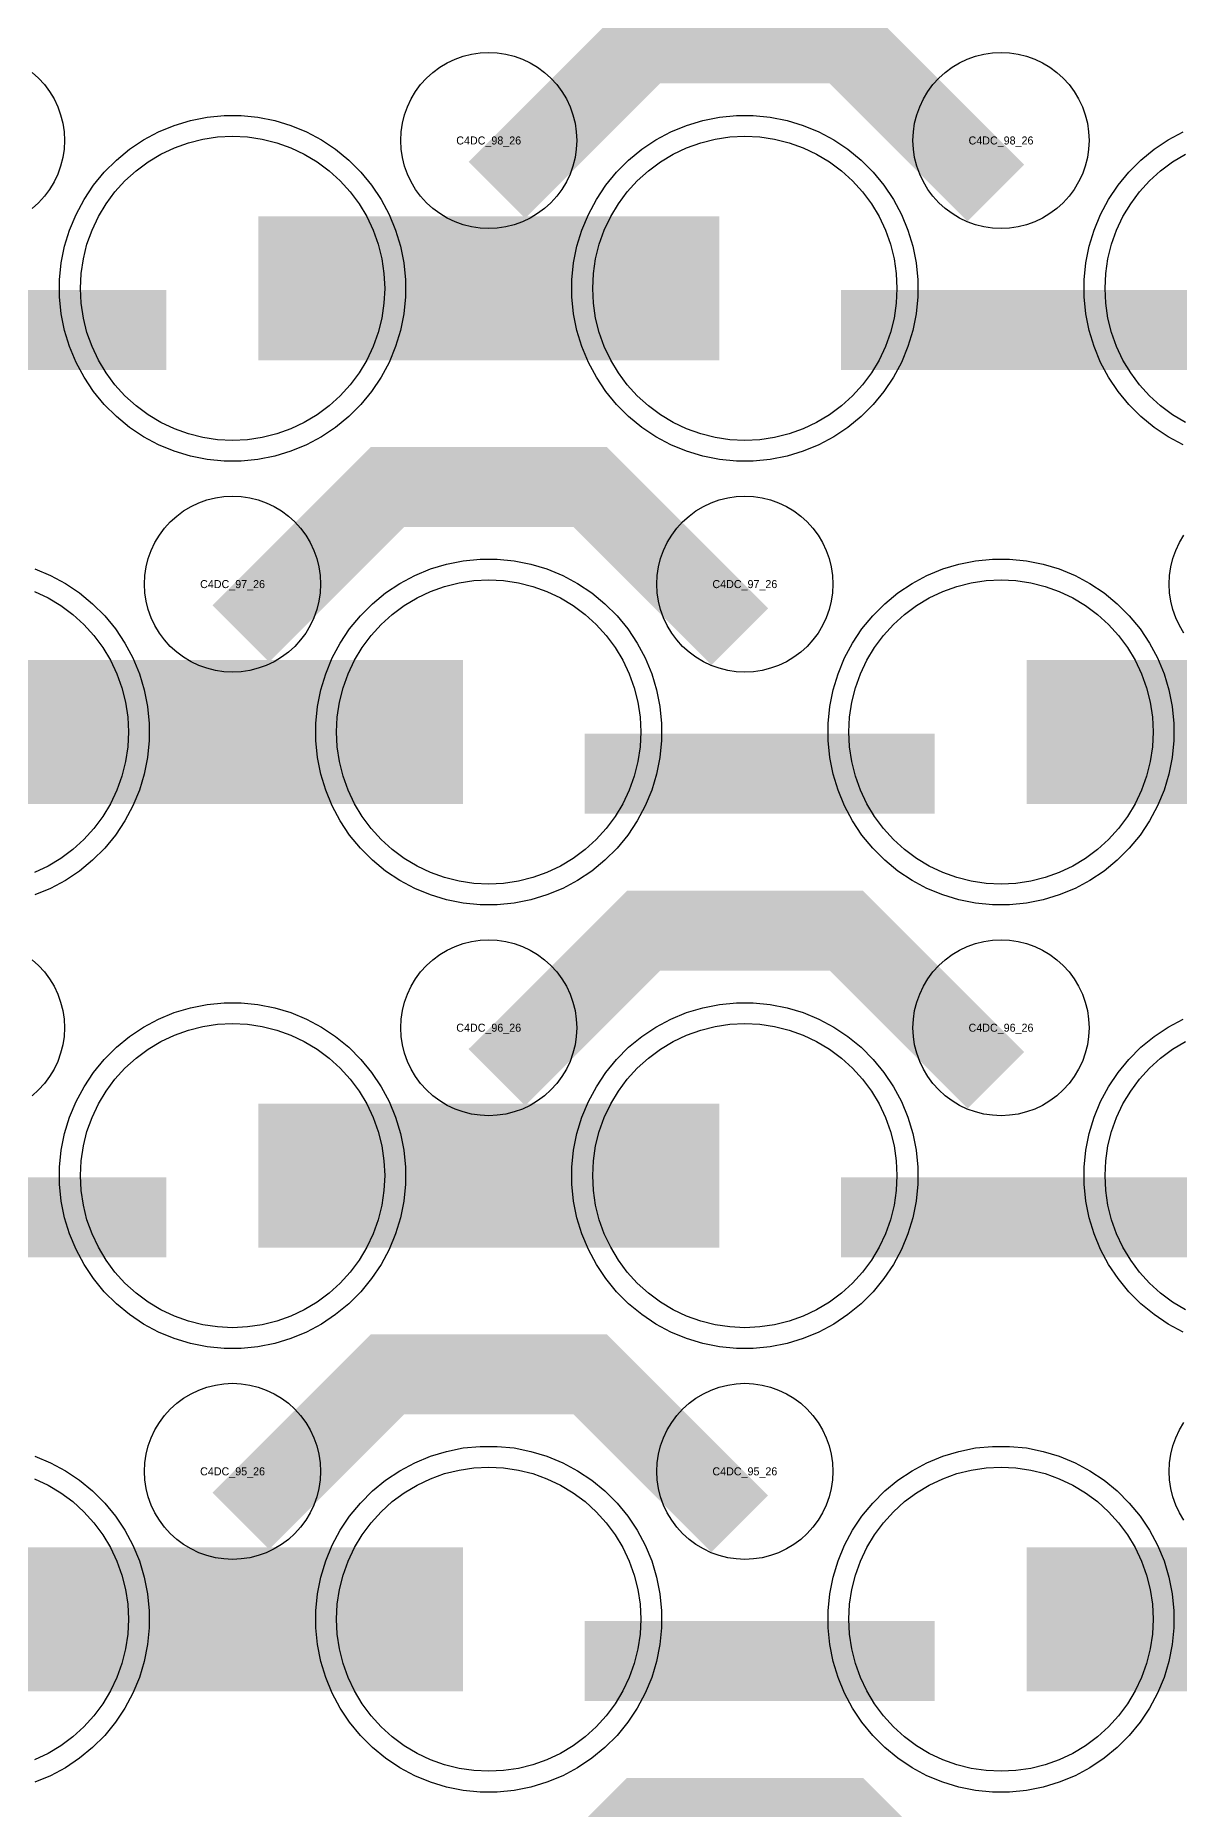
# Model space of a CAD drawing. Extents: x -11880 to 11880, y -14992 to 14992.
# Drawn here: x -3742 to -3384, y -1735 to -1181 of the extents above; entities that cross this region are included whole.
import ezdxf
from ezdxf.enums import TextEntityAlignment as Align

# ---------------------------------------------------------------- set-up
doc = ezdxf.new("R2010")
doc.units = 0
doc.header["$MEASUREMENT"] = 0
for name, color, linetype in [('GDS_775_DT_237', 138, 'CONTINUOUS'), ('RDL1_FS', 34, 'CONTINUOUS'), ('RDL_BS', 160, 'CONTINUOUS')]:
    doc.layers.add(name, color=color, linetype=linetype)

msp = doc.modelspace()

# ---------------------------------------------------------------- linework, layer by layer
at = {"layer": 'RDL1_FS'}
for points in [[(-3680, -1307.794), (-3684.657, -1307.565), (-3689.268, -1306.881), (-3693.791, -1305.749), (-3698.181, -1304.177), (-3702.395, -1302.185), (-3706.395, -1299.787), (-3710.14, -1297.009), (-3713.594, -1293.879), (-3716.724, -1290.425), (-3719.502, -1286.68), (-3721.9, -1282.68), (-3723.892, -1278.466), (-3725.464, -1274.076), (-3726.596, -1269.553), (-3727.28, -1264.942), (-3727.509, -1260.285), (-3727.28, -1255.628), (-3726.596, -1251.017), (-3725.464, -1246.494), (-3723.892, -1242.104), (-3721.9, -1237.89), (-3719.502, -1233.89), (-3716.724, -1230.145), (-3713.594, -1226.691), (-3710.14, -1223.561), (-3706.395, -1220.783), (-3702.395, -1218.385), (-3698.181, -1216.393), (-3693.791, -1214.821), (-3689.268, -1213.689), (-3684.657, -1213.005), (-3680, -1212.776), (-3675.343, -1213.005), (-3670.732, -1213.689), (-3666.209, -1214.821), (-3661.819, -1216.393), (-3657.605, -1218.385), (-3653.605, -1220.783), (-3649.86, -1223.561), (-3646.406, -1226.691), (-3643.276, -1230.145), (-3640.498, -1233.89), (-3638.1, -1237.89), (-3636.108, -1242.104), (-3634.536, -1246.494), (-3633.404, -1251.017), (-3632.72, -1255.628), (-3632.491, -1260.285), (-3632.72, -1264.942), (-3633.404, -1269.553), (-3634.536, -1274.076), (-3636.108, -1278.466), (-3638.1, -1282.68), (-3640.498, -1286.68), (-3643.276, -1290.425), (-3646.406, -1293.879), (-3649.86, -1297.009), (-3653.605, -1299.787), (-3657.605, -1302.185), (-3661.819, -1304.177), (-3666.209, -1305.749), (-3670.732, -1306.881), (-3675.343, -1307.565)], [(-3520, -1307.794), (-3524.657, -1307.565), (-3529.268, -1306.881), (-3533.791, -1305.749), (-3538.181, -1304.177), (-3542.395, -1302.185), (-3546.395, -1299.787), (-3550.14, -1297.009), (-3553.594, -1293.879), (-3556.724, -1290.425), (-3559.502, -1286.68), (-3561.9, -1282.68), (-3563.892, -1278.466), (-3565.464, -1274.076), (-3566.596, -1269.553), (-3567.28, -1264.942), (-3567.509, -1260.285), (-3567.28, -1255.628), (-3566.596, -1251.017), (-3565.464, -1246.494), (-3563.892, -1242.104), (-3561.9, -1237.89), (-3559.502, -1233.89), (-3556.724, -1230.145), (-3553.594, -1226.691), (-3550.14, -1223.561), (-3546.395, -1220.783), (-3542.395, -1218.385), (-3538.181, -1216.393), (-3533.791, -1214.821), (-3529.268, -1213.689), (-3524.657, -1213.005), (-3520, -1212.776), (-3515.343, -1213.005), (-3510.732, -1213.689), (-3506.209, -1214.821), (-3501.819, -1216.393), (-3497.605, -1218.385), (-3493.605, -1220.783), (-3489.86, -1223.561), (-3486.406, -1226.691), (-3483.276, -1230.145), (-3480.498, -1233.89), (-3478.1, -1237.89), (-3476.108, -1242.104), (-3474.536, -1246.494), (-3473.404, -1251.017), (-3472.72, -1255.628), (-3472.491, -1260.285), (-3472.72, -1264.942), (-3473.404, -1269.553), (-3474.536, -1274.076), (-3476.108, -1278.466), (-3478.1, -1282.68), (-3480.498, -1286.68), (-3483.276, -1290.425), (-3486.406, -1293.879), (-3489.86, -1297.009), (-3493.605, -1299.787), (-3497.605, -1302.185), (-3501.819, -1304.177), (-3506.209, -1305.749), (-3510.732, -1306.881), (-3515.343, -1307.565)], [(-3600, -1446.359), (-3604.657, -1446.13), (-3609.268, -1445.446), (-3613.791, -1444.314), (-3618.181, -1442.742), (-3622.395, -1440.75), (-3626.395, -1438.352), (-3630.14, -1435.574), (-3633.594, -1432.444), (-3636.724, -1428.99), (-3639.502, -1425.245), (-3641.9, -1421.245), (-3643.892, -1417.031), (-3645.464, -1412.641), (-3646.596, -1408.118), (-3647.28, -1403.507), (-3647.509, -1398.85), (-3647.28, -1394.193), (-3646.596, -1389.582), (-3645.464, -1385.059), (-3643.892, -1380.669), (-3641.9, -1376.455), (-3639.502, -1372.455), (-3636.724, -1368.71), (-3633.594, -1365.256), (-3630.14, -1362.126), (-3626.395, -1359.348), (-3622.395, -1356.95), (-3618.181, -1354.958), (-3613.791, -1353.386), (-3609.268, -1352.254), (-3604.657, -1351.57), (-3600, -1351.341), (-3595.343, -1351.57), (-3590.732, -1352.254), (-3586.209, -1353.386), (-3581.819, -1354.958), (-3577.605, -1356.95), (-3573.605, -1359.348), (-3569.86, -1362.126), (-3566.406, -1365.256), (-3563.276, -1368.71), (-3560.498, -1372.455), (-3558.1, -1376.455), (-3556.108, -1380.669), (-3554.536, -1385.059), (-3553.404, -1389.582), (-3552.72, -1394.193), (-3552.491, -1398.85), (-3552.72, -1403.507), (-3553.404, -1408.118), (-3554.536, -1412.641), (-3556.108, -1417.031), (-3558.1, -1421.245), (-3560.498, -1425.245), (-3563.276, -1428.99), (-3566.406, -1432.444), (-3569.86, -1435.574), (-3573.605, -1438.352), (-3577.605, -1440.75), (-3581.819, -1442.742), (-3586.209, -1444.314), (-3590.732, -1445.446), (-3595.343, -1446.13)], [(-3440, -1446.359), (-3444.657, -1446.13), (-3449.268, -1445.446), (-3453.791, -1444.314), (-3458.181, -1442.742), (-3462.395, -1440.75), (-3466.395, -1438.352), (-3470.14, -1435.574), (-3473.594, -1432.444), (-3476.724, -1428.99), (-3479.502, -1425.245), (-3481.9, -1421.245), (-3483.892, -1417.031), (-3485.464, -1412.641), (-3486.596, -1408.118), (-3487.28, -1403.507), (-3487.509, -1398.85), (-3487.28, -1394.193), (-3486.596, -1389.582), (-3485.464, -1385.059), (-3483.892, -1380.669), (-3481.9, -1376.455), (-3479.502, -1372.455), (-3476.724, -1368.71), (-3473.594, -1365.256), (-3470.14, -1362.126), (-3466.395, -1359.348), (-3462.395, -1356.95), (-3458.181, -1354.958), (-3453.791, -1353.386), (-3449.268, -1352.254), (-3444.657, -1351.57), (-3440, -1351.341), (-3435.343, -1351.57), (-3430.732, -1352.254), (-3426.209, -1353.386), (-3421.819, -1354.958), (-3417.605, -1356.95), (-3413.605, -1359.348), (-3409.86, -1362.126), (-3406.406, -1365.256), (-3403.276, -1368.71), (-3400.498, -1372.455), (-3398.1, -1376.455), (-3396.108, -1380.669), (-3394.536, -1385.059), (-3393.404, -1389.582), (-3392.72, -1394.193), (-3392.491, -1398.85), (-3392.72, -1403.507), (-3393.404, -1408.118), (-3394.536, -1412.641), (-3396.108, -1417.031), (-3398.1, -1421.245), (-3400.498, -1425.245), (-3403.276, -1428.99), (-3406.406, -1432.444), (-3409.86, -1435.574), (-3413.605, -1438.352), (-3417.605, -1440.75), (-3421.819, -1442.742), (-3426.209, -1444.314), (-3430.732, -1445.446), (-3435.343, -1446.13)], [(-3680, -1584.924), (-3684.657, -1584.695), (-3689.268, -1584.011), (-3693.791, -1582.879), (-3698.181, -1581.307), (-3702.395, -1579.315), (-3706.395, -1576.917), (-3710.14, -1574.139), (-3713.594, -1571.009), (-3716.724, -1567.555), (-3719.502, -1563.81), (-3721.9, -1559.81), (-3723.892, -1555.596), (-3725.464, -1551.206), (-3726.596, -1546.683), (-3727.28, -1542.072), (-3727.509, -1537.415), (-3727.28, -1532.758), (-3726.596, -1528.147), (-3725.464, -1523.624), (-3723.892, -1519.234), (-3721.9, -1515.02), (-3719.502, -1511.02), (-3716.724, -1507.275), (-3713.594, -1503.821), (-3710.14, -1500.691), (-3706.395, -1497.913), (-3702.395, -1495.515), (-3698.181, -1493.523), (-3693.791, -1491.951), (-3689.268, -1490.819), (-3684.657, -1490.135), (-3680, -1489.906), (-3675.343, -1490.135), (-3670.732, -1490.819), (-3666.209, -1491.951), (-3661.819, -1493.523), (-3657.605, -1495.515), (-3653.605, -1497.913), (-3649.86, -1500.691), (-3646.406, -1503.821), (-3643.276, -1507.275), (-3640.498, -1511.02), (-3638.1, -1515.02), (-3636.108, -1519.234), (-3634.536, -1523.624), (-3633.404, -1528.147), (-3632.72, -1532.758), (-3632.491, -1537.415), (-3632.72, -1542.072), (-3633.404, -1546.683), (-3634.536, -1551.206), (-3636.108, -1555.596), (-3638.1, -1559.81), (-3640.498, -1563.81), (-3643.276, -1567.555), (-3646.406, -1571.009), (-3649.86, -1574.139), (-3653.605, -1576.917), (-3657.605, -1579.315), (-3661.819, -1581.307), (-3666.209, -1582.879), (-3670.732, -1584.011), (-3675.343, -1584.695)], [(-3520, -1584.924), (-3524.657, -1584.695), (-3529.268, -1584.011), (-3533.791, -1582.879), (-3538.181, -1581.307), (-3542.395, -1579.315), (-3546.395, -1576.917), (-3550.14, -1574.139), (-3553.594, -1571.009), (-3556.724, -1567.555), (-3559.502, -1563.81), (-3561.9, -1559.81), (-3563.892, -1555.596), (-3565.464, -1551.206), (-3566.596, -1546.683), (-3567.28, -1542.072), (-3567.509, -1537.415), (-3567.28, -1532.758), (-3566.596, -1528.147), (-3565.464, -1523.624), (-3563.892, -1519.234), (-3561.9, -1515.02), (-3559.502, -1511.02), (-3556.724, -1507.275), (-3553.594, -1503.821), (-3550.14, -1500.691), (-3546.395, -1497.913), (-3542.395, -1495.515), (-3538.181, -1493.523), (-3533.791, -1491.951), (-3529.268, -1490.819), (-3524.657, -1490.135), (-3520, -1489.906), (-3515.343, -1490.135), (-3510.732, -1490.819), (-3506.209, -1491.951), (-3501.819, -1493.523), (-3497.605, -1495.515), (-3493.605, -1497.913), (-3489.86, -1500.691), (-3486.406, -1503.821), (-3483.276, -1507.275), (-3480.498, -1511.02), (-3478.1, -1515.02), (-3476.108, -1519.234), (-3474.536, -1523.624), (-3473.404, -1528.147), (-3472.72, -1532.758), (-3472.491, -1537.415), (-3472.72, -1542.072), (-3473.404, -1546.683), (-3474.536, -1551.206), (-3476.108, -1555.596), (-3478.1, -1559.81), (-3480.498, -1563.81), (-3483.276, -1567.555), (-3486.406, -1571.009), (-3489.86, -1574.139), (-3493.605, -1576.917), (-3497.605, -1579.315), (-3501.819, -1581.307), (-3506.209, -1582.879), (-3510.732, -1584.011), (-3515.343, -1584.695)], [(-3600, -1723.489), (-3604.657, -1723.26), (-3609.268, -1722.576), (-3613.791, -1721.444), (-3618.181, -1719.872), (-3622.395, -1717.88), (-3626.395, -1715.482), (-3630.14, -1712.704), (-3633.594, -1709.574), (-3636.724, -1706.12), (-3639.502, -1702.375), (-3641.9, -1698.375), (-3643.892, -1694.161), (-3645.464, -1689.771), (-3646.596, -1685.248), (-3647.28, -1680.637), (-3647.509, -1675.98), (-3647.28, -1671.323), (-3646.596, -1666.712), (-3645.464, -1662.189), (-3643.892, -1657.799), (-3641.9, -1653.585), (-3639.502, -1649.585), (-3636.724, -1645.84), (-3633.594, -1642.386), (-3630.14, -1639.256), (-3626.395, -1636.478), (-3622.395, -1634.08), (-3618.181, -1632.088), (-3613.791, -1630.516), (-3609.268, -1629.384), (-3604.657, -1628.7), (-3600, -1628.471), (-3595.343, -1628.7), (-3590.732, -1629.384), (-3586.209, -1630.516), (-3581.819, -1632.088), (-3577.605, -1634.08), (-3573.605, -1636.478), (-3569.86, -1639.256), (-3566.406, -1642.386), (-3563.276, -1645.84), (-3560.498, -1649.585), (-3558.1, -1653.585), (-3556.108, -1657.799), (-3554.536, -1662.189), (-3553.404, -1666.712), (-3552.72, -1671.323), (-3552.491, -1675.98), (-3552.72, -1680.637), (-3553.404, -1685.248), (-3554.536, -1689.771), (-3556.108, -1694.161), (-3558.1, -1698.375), (-3560.498, -1702.375), (-3563.276, -1706.12), (-3566.406, -1709.574), (-3569.86, -1712.704), (-3573.605, -1715.482), (-3577.605, -1717.88), (-3581.819, -1719.872), (-3586.209, -1721.444), (-3590.732, -1722.576), (-3595.343, -1723.26)], [(-3440, -1723.489), (-3444.657, -1723.26), (-3449.268, -1722.576), (-3453.791, -1721.444), (-3458.181, -1719.872), (-3462.395, -1717.88), (-3466.395, -1715.482), (-3470.14, -1712.704), (-3473.594, -1709.574), (-3476.724, -1706.12), (-3479.502, -1702.375), (-3481.9, -1698.375), (-3483.892, -1694.161), (-3485.464, -1689.771), (-3486.596, -1685.248), (-3487.28, -1680.637), (-3487.509, -1675.98), (-3487.28, -1671.323), (-3486.596, -1666.712), (-3485.464, -1662.189), (-3483.892, -1657.799), (-3481.9, -1653.585), (-3479.502, -1649.585), (-3476.724, -1645.84), (-3473.594, -1642.386), (-3470.14, -1639.256), (-3466.395, -1636.478), (-3462.395, -1634.08), (-3458.181, -1632.088), (-3453.791, -1630.516), (-3449.268, -1629.384), (-3444.657, -1628.7), (-3440, -1628.471), (-3435.343, -1628.7), (-3430.732, -1629.384), (-3426.209, -1630.516), (-3421.819, -1632.088), (-3417.605, -1634.08), (-3413.605, -1636.478), (-3409.86, -1639.256), (-3406.406, -1642.386), (-3403.276, -1645.84), (-3400.498, -1649.585), (-3398.1, -1653.585), (-3396.108, -1657.799), (-3394.536, -1662.189), (-3393.404, -1666.712), (-3392.72, -1671.323), (-3392.491, -1675.98), (-3392.72, -1680.637), (-3393.404, -1685.248), (-3394.536, -1689.771), (-3396.108, -1694.161), (-3398.1, -1698.375), (-3400.498, -1702.375), (-3403.276, -1706.12), (-3406.406, -1709.574), (-3409.86, -1712.704), (-3413.605, -1715.482), (-3417.605, -1717.88), (-3421.819, -1719.872), (-3426.209, -1721.444), (-3430.732, -1722.576), (-3435.343, -1723.26)]]:
    msp.add_lwpolyline(points, close=True, dxfattribs=at)
for points in [[(-3382.395, -1302.185), (-3386.395, -1299.787), (-3390.14, -1297.009), (-3393.594, -1293.879), (-3396.724, -1290.425), (-3399.502, -1286.68), (-3401.9, -1282.68), (-3403.892, -1278.466), (-3405.464, -1274.076), (-3406.596, -1269.553), (-3407.28, -1264.942), (-3407.509, -1260.285), (-3407.28, -1255.628), (-3406.596, -1251.017), (-3405.464, -1246.494), (-3403.892, -1242.104), (-3401.9, -1237.89), (-3399.502, -1233.89), (-3396.724, -1230.145), (-3393.594, -1226.691), (-3390.14, -1223.561), (-3386.395, -1220.783), (-3382.395, -1218.385)], [(-3741.819, -1354.958), (-3737.605, -1356.95), (-3733.605, -1359.348), (-3729.86, -1362.126), (-3726.406, -1365.256), (-3723.276, -1368.71), (-3720.498, -1372.455), (-3718.1, -1376.455), (-3716.108, -1380.669), (-3714.536, -1385.059), (-3713.404, -1389.582), (-3712.72, -1394.193), (-3712.491, -1398.85), (-3712.72, -1403.507), (-3713.404, -1408.118), (-3714.536, -1412.641), (-3716.108, -1417.031), (-3718.1, -1421.245), (-3720.498, -1425.245), (-3723.276, -1428.99), (-3726.406, -1432.444), (-3729.86, -1435.574), (-3733.605, -1438.352), (-3737.605, -1440.75), (-3741.819, -1442.742)], [(-3382.395, -1579.315), (-3386.395, -1576.917), (-3390.14, -1574.139), (-3393.594, -1571.009), (-3396.724, -1567.555), (-3399.502, -1563.81), (-3401.9, -1559.81), (-3403.892, -1555.596), (-3405.464, -1551.206), (-3406.596, -1546.683), (-3407.28, -1542.072), (-3407.509, -1537.415), (-3407.28, -1532.758), (-3406.596, -1528.147), (-3405.464, -1523.624), (-3403.892, -1519.234), (-3401.9, -1515.02), (-3399.502, -1511.02), (-3396.724, -1507.275), (-3393.594, -1503.821), (-3390.14, -1500.691), (-3386.395, -1497.913), (-3382.395, -1495.515)], [(-3741.819, -1632.088), (-3737.605, -1634.08), (-3733.605, -1636.478), (-3729.86, -1639.256), (-3726.406, -1642.386), (-3723.276, -1645.84), (-3720.498, -1649.585), (-3718.1, -1653.585), (-3716.108, -1657.799), (-3714.536, -1662.189), (-3713.404, -1666.712), (-3712.72, -1671.323), (-3712.491, -1675.98), (-3712.72, -1680.637), (-3713.404, -1685.248), (-3714.536, -1689.771), (-3716.108, -1694.161), (-3718.1, -1698.375), (-3720.498, -1702.375), (-3723.276, -1706.12), (-3726.406, -1709.574), (-3729.86, -1712.704), (-3733.605, -1715.482), (-3737.605, -1717.88), (-3741.819, -1719.872)]]:
    msp.add_lwpolyline(points, dxfattribs=at)
for points in [[(-3671.998, -1260.285, 45, 45, 0), (-3599.998, -1260.285, 45, 45, 0)], [(-3599.998, -1260.285, 45, 45, 0), (-3527.998, -1260.285, 45, 45, 0)], [(-3751.998, -1398.85, 45, 45, 0), (-3679.998, -1398.85, 45, 45, 0)], [(-3679.998, -1398.85, 45, 45, 0), (-3607.998, -1398.85, 45, 45, 0)], [(-3431.998, -1398.85, 45, 45, 0), (-3359.998, -1398.85, 45, 45, 0)], [(-3671.998, -1537.415, 45, 45, 0), (-3599.998, -1537.415, 45, 45, 0)], [(-3599.998, -1537.415, 45, 45, 0), (-3527.998, -1537.415, 45, 45, 0)], [(-3751.998, -1675.98, 45, 45, 0), (-3679.998, -1675.98, 45, 45, 0)], [(-3679.998, -1675.98, 45, 45, 0), (-3607.998, -1675.98, 45, 45, 0)], [(-3431.998, -1675.98, 45, 45, 0), (-3359.998, -1675.98, 45, 45, 0)]]:
    msp.add_lwpolyline(points, format="xyseb", dxfattribs=at)
at = {"layer": 'RDL_BS'}
for points in [[(-3597.438, -1229.599, 25, 25, 0), (-3551.623, -1183.784, 25, 25, 0), (-3518.07, -1183.784, 25, 25, 0)], [(-3441.599, -1230.498, 25, 25, 0), (-3488.313, -1183.784, 25, 25, 0), (-3518.071, -1183.784, 25, 25, 0)], [(-3809.984, -1273.298, 25, 25, 0), (-3700.719, -1273.298, 25, 25, 0)], [(-3489.984, -1273.298, 25, 25, 0), (-3380.719, -1273.298, 25, 25, 0)], [(-3677.438, -1368.164, 25, 25, 0), (-3631.623, -1322.349, 25, 25, 0), (-3598.07, -1322.349, 25, 25, 0)], [(-3521.599, -1369.063, 25, 25, 0), (-3568.313, -1322.349, 25, 25, 0), (-3598.071, -1322.349, 25, 25, 0)], [(-3569.984, -1411.863, 25, 25, 0), (-3460.719, -1411.863, 25, 25, 0)], [(-3597.438, -1506.729, 25, 25, 0), (-3551.623, -1460.914, 25, 25, 0), (-3518.07, -1460.914, 25, 25, 0)], [(-3441.599, -1507.628, 25, 25, 0), (-3488.313, -1460.914, 25, 25, 0), (-3518.071, -1460.914, 25, 25, 0)], [(-3809.984, -1550.428, 25, 25, 0), (-3700.719, -1550.428, 25, 25, 0)], [(-3489.984, -1550.428, 25, 25, 0), (-3380.719, -1550.428, 25, 25, 0)], [(-3677.438, -1645.294, 25, 25, 0), (-3631.623, -1599.479, 25, 25, 0), (-3598.07, -1599.479, 25, 25, 0)], [(-3521.599, -1646.193, 25, 25, 0), (-3568.313, -1599.479, 25, 25, 0), (-3598.071, -1599.479, 25, 25, 0)], [(-3569.984, -1688.993, 25, 25, 0), (-3460.719, -1688.993, 25, 25, 0)], [(-3597.438, -1783.854, 25, 25, 0), (-3551.623, -1738.039, 25, 25, 0), (-3518.07, -1738.039, 25, 25, 0)], [(-3441.599, -1784.753, 25, 25, 0), (-3488.313, -1738.039, 25, 25, 0), (-3518.071, -1738.039, 25, 25, 0)]]:
    msp.add_lwpolyline(points, format="xyseb", dxfattribs=at)
for points in [[(-3600, -1241.591), (-3602.693, -1241.459), (-3605.365, -1241.063), (-3607.984, -1240.406), (-3610.519, -1239.499), (-3612.956, -1238.347), (-3615.28, -1236.954), (-3617.443, -1235.351), (-3619.442, -1233.539), (-3621.254, -1231.54), (-3622.857, -1229.377), (-3624.25, -1227.053), (-3625.402, -1224.616), (-3626.309, -1222.081), (-3626.966, -1219.462), (-3627.362, -1216.79), (-3627.494, -1214.097), (-3627.362, -1211.404), (-3626.966, -1208.732), (-3626.309, -1206.113), (-3625.402, -1203.578), (-3624.25, -1201.141), (-3622.857, -1198.817), (-3621.254, -1196.654), (-3619.442, -1194.655), (-3617.443, -1192.843), (-3615.28, -1191.24), (-3612.956, -1189.847), (-3610.519, -1188.695), (-3607.984, -1187.788), (-3605.365, -1187.131), (-3602.693, -1186.735), (-3600, -1186.603), (-3597.307, -1186.735), (-3594.635, -1187.131), (-3592.016, -1187.788), (-3589.481, -1188.695), (-3587.044, -1189.847), (-3584.72, -1191.24), (-3582.557, -1192.843), (-3580.558, -1194.655), (-3578.746, -1196.654), (-3577.143, -1198.817), (-3575.75, -1201.141), (-3574.598, -1203.578), (-3573.691, -1206.113), (-3573.034, -1208.732), (-3572.638, -1211.404), (-3572.506, -1214.097), (-3572.638, -1216.79), (-3573.034, -1219.462), (-3573.691, -1222.081), (-3574.598, -1224.616), (-3575.75, -1227.053), (-3577.143, -1229.377), (-3578.746, -1231.54), (-3580.558, -1233.539), (-3582.557, -1235.351), (-3584.72, -1236.954), (-3587.044, -1238.347), (-3589.481, -1239.499), (-3592.016, -1240.406), (-3594.635, -1241.063), (-3597.307, -1241.459)], [(-3440, -1241.591), (-3442.693, -1241.459), (-3445.365, -1241.063), (-3447.984, -1240.406), (-3450.519, -1239.499), (-3452.956, -1238.347), (-3455.28, -1236.954), (-3457.443, -1235.351), (-3459.442, -1233.539), (-3461.254, -1231.54), (-3462.857, -1229.377), (-3464.25, -1227.053), (-3465.402, -1224.616), (-3466.309, -1222.081), (-3466.966, -1219.462), (-3467.362, -1216.79), (-3467.494, -1214.097), (-3467.362, -1211.404), (-3466.966, -1208.732), (-3466.309, -1206.113), (-3465.402, -1203.578), (-3464.25, -1201.141), (-3462.857, -1198.817), (-3461.254, -1196.654), (-3459.442, -1194.655), (-3457.443, -1192.843), (-3455.28, -1191.24), (-3452.956, -1189.847), (-3450.519, -1188.695), (-3447.984, -1187.788), (-3445.365, -1187.131), (-3442.693, -1186.735), (-3440, -1186.603), (-3437.307, -1186.735), (-3434.635, -1187.131), (-3432.016, -1187.788), (-3429.481, -1188.695), (-3427.044, -1189.847), (-3424.72, -1191.24), (-3422.557, -1192.843), (-3420.558, -1194.655), (-3418.746, -1196.654), (-3417.143, -1198.817), (-3415.75, -1201.141), (-3414.598, -1203.578), (-3413.691, -1206.113), (-3413.034, -1208.732), (-3412.638, -1211.404), (-3412.506, -1214.097), (-3412.638, -1216.79), (-3413.034, -1219.462), (-3413.691, -1222.081), (-3414.598, -1224.616), (-3415.75, -1227.053), (-3417.143, -1229.377), (-3418.746, -1231.54), (-3420.558, -1233.539), (-3422.557, -1235.351), (-3424.72, -1236.954), (-3427.044, -1238.347), (-3429.481, -1239.499), (-3432.016, -1240.406), (-3434.635, -1241.063), (-3437.307, -1241.459)], [(-3682.644, -1314.285), (-3687.938, -1313.768), (-3693.165, -1312.722), (-3698.205, -1311.191), (-3703.115, -1309.16), (-3707.777, -1306.668), (-3712.191, -1303.721), (-3716.292, -1300.359), (-3720.074, -1296.577), (-3723.436, -1292.476), (-3726.383, -1288.062), (-3728.875, -1283.4), (-3730.906, -1278.49), (-3732.437, -1273.45), (-3733.483, -1268.223), (-3734, -1262.929), (-3734, -1257.641), (-3733.483, -1252.347), (-3732.437, -1247.12), (-3730.906, -1242.08), (-3728.875, -1237.17), (-3726.383, -1232.508), (-3723.436, -1228.094), (-3720.074, -1223.993), (-3716.292, -1220.211), (-3712.191, -1216.849), (-3707.777, -1213.902), (-3703.115, -1211.41), (-3698.205, -1209.379), (-3693.165, -1207.848), (-3687.938, -1206.802), (-3682.644, -1206.285), (-3677.356, -1206.285), (-3672.062, -1206.802), (-3666.835, -1207.848), (-3661.795, -1209.379), (-3656.885, -1211.41), (-3652.223, -1213.902), (-3647.809, -1216.849), (-3643.708, -1220.211), (-3639.926, -1223.993), (-3636.564, -1228.094), (-3633.617, -1232.508), (-3631.125, -1237.17), (-3629.094, -1242.08), (-3627.563, -1247.12), (-3626.517, -1252.347), (-3626, -1257.641), (-3626, -1262.929), (-3626.517, -1268.223), (-3627.563, -1273.45), (-3629.094, -1278.49), (-3631.125, -1283.4), (-3633.617, -1288.062), (-3636.564, -1292.476), (-3639.926, -1296.577), (-3643.708, -1300.359), (-3647.809, -1303.721), (-3652.223, -1306.668), (-3656.885, -1309.16), (-3661.795, -1311.191), (-3666.835, -1312.722), (-3672.062, -1313.768), (-3677.356, -1314.285)], [(-3522.644, -1314.285), (-3527.938, -1313.768), (-3533.165, -1312.722), (-3538.205, -1311.191), (-3543.115, -1309.16), (-3547.777, -1306.668), (-3552.191, -1303.721), (-3556.292, -1300.359), (-3560.074, -1296.577), (-3563.436, -1292.476), (-3566.383, -1288.062), (-3568.875, -1283.4), (-3570.906, -1278.49), (-3572.437, -1273.45), (-3573.483, -1268.223), (-3574, -1262.929), (-3574, -1257.641), (-3573.483, -1252.347), (-3572.437, -1247.12), (-3570.906, -1242.08), (-3568.875, -1237.17), (-3566.383, -1232.508), (-3563.436, -1228.094), (-3560.074, -1223.993), (-3556.292, -1220.211), (-3552.191, -1216.849), (-3547.777, -1213.902), (-3543.115, -1211.41), (-3538.205, -1209.379), (-3533.165, -1207.848), (-3527.938, -1206.802), (-3522.644, -1206.285), (-3517.356, -1206.285), (-3512.062, -1206.802), (-3506.835, -1207.848), (-3501.795, -1209.379), (-3496.885, -1211.41), (-3492.223, -1213.902), (-3487.809, -1216.849), (-3483.708, -1220.211), (-3479.926, -1223.993), (-3476.564, -1228.094), (-3473.617, -1232.508), (-3471.125, -1237.17), (-3469.094, -1242.08), (-3467.563, -1247.12), (-3466.517, -1252.347), (-3466, -1257.641), (-3466, -1262.929), (-3466.517, -1268.223), (-3467.563, -1273.45), (-3469.094, -1278.49), (-3471.125, -1283.4), (-3473.617, -1288.062), (-3476.564, -1292.476), (-3479.926, -1296.577), (-3483.708, -1300.359), (-3487.809, -1303.721), (-3492.223, -1306.668), (-3496.885, -1309.16), (-3501.795, -1311.191), (-3506.835, -1312.722), (-3512.062, -1313.768), (-3517.356, -1314.285)], [(-3680, -1380.156), (-3682.693, -1380.024), (-3685.365, -1379.628), (-3687.984, -1378.971), (-3690.519, -1378.064), (-3692.956, -1376.912), (-3695.28, -1375.519), (-3697.443, -1373.916), (-3699.442, -1372.104), (-3701.254, -1370.105), (-3702.857, -1367.942), (-3704.25, -1365.618), (-3705.402, -1363.181), (-3706.309, -1360.646), (-3706.966, -1358.027), (-3707.362, -1355.355), (-3707.494, -1352.662), (-3707.362, -1349.969), (-3706.966, -1347.297), (-3706.309, -1344.678), (-3705.402, -1342.143), (-3704.25, -1339.706), (-3702.857, -1337.382), (-3701.254, -1335.219), (-3699.442, -1333.22), (-3697.443, -1331.408), (-3695.28, -1329.805), (-3692.956, -1328.412), (-3690.519, -1327.26), (-3687.984, -1326.353), (-3685.365, -1325.696), (-3682.693, -1325.3), (-3680, -1325.168), (-3677.307, -1325.3), (-3674.635, -1325.696), (-3672.016, -1326.353), (-3669.481, -1327.26), (-3667.044, -1328.412), (-3664.72, -1329.805), (-3662.557, -1331.408), (-3660.558, -1333.22), (-3658.746, -1335.219), (-3657.143, -1337.382), (-3655.75, -1339.706), (-3654.598, -1342.143), (-3653.691, -1344.678), (-3653.034, -1347.297), (-3652.638, -1349.969), (-3652.506, -1352.662), (-3652.638, -1355.355), (-3653.034, -1358.027), (-3653.691, -1360.646), (-3654.598, -1363.181), (-3655.75, -1365.618), (-3657.143, -1367.942), (-3658.746, -1370.105), (-3660.558, -1372.104), (-3662.557, -1373.916), (-3664.72, -1375.519), (-3667.044, -1376.912), (-3669.481, -1378.064), (-3672.016, -1378.971), (-3674.635, -1379.628), (-3677.307, -1380.024)], [(-3520, -1380.156), (-3522.693, -1380.024), (-3525.365, -1379.628), (-3527.984, -1378.971), (-3530.519, -1378.064), (-3532.956, -1376.912), (-3535.28, -1375.519), (-3537.443, -1373.916), (-3539.442, -1372.104), (-3541.254, -1370.105), (-3542.857, -1367.942), (-3544.25, -1365.618), (-3545.402, -1363.181), (-3546.309, -1360.646), (-3546.966, -1358.027), (-3547.362, -1355.355), (-3547.494, -1352.662), (-3547.362, -1349.969), (-3546.966, -1347.297), (-3546.309, -1344.678), (-3545.402, -1342.143), (-3544.25, -1339.706), (-3542.857, -1337.382), (-3541.254, -1335.219), (-3539.442, -1333.22), (-3537.443, -1331.408), (-3535.28, -1329.805), (-3532.956, -1328.412), (-3530.519, -1327.26), (-3527.984, -1326.353), (-3525.365, -1325.696), (-3522.693, -1325.3), (-3520, -1325.168), (-3517.307, -1325.3), (-3514.635, -1325.696), (-3512.016, -1326.353), (-3509.481, -1327.26), (-3507.044, -1328.412), (-3504.72, -1329.805), (-3502.557, -1331.408), (-3500.558, -1333.22), (-3498.746, -1335.219), (-3497.143, -1337.382), (-3495.75, -1339.706), (-3494.598, -1342.143), (-3493.691, -1344.678), (-3493.034, -1347.297), (-3492.638, -1349.969), (-3492.506, -1352.662), (-3492.638, -1355.355), (-3493.034, -1358.027), (-3493.691, -1360.646), (-3494.598, -1363.181), (-3495.75, -1365.618), (-3497.143, -1367.942), (-3498.746, -1370.105), (-3500.558, -1372.104), (-3502.557, -1373.916), (-3504.72, -1375.519), (-3507.044, -1376.912), (-3509.481, -1378.064), (-3512.016, -1378.971), (-3514.635, -1379.628), (-3517.307, -1380.024)], [(-3602.644, -1452.85), (-3607.938, -1452.333), (-3613.165, -1451.287), (-3618.205, -1449.756), (-3623.115, -1447.725), (-3627.777, -1445.233), (-3632.191, -1442.286), (-3636.292, -1438.924), (-3640.074, -1435.142), (-3643.436, -1431.041), (-3646.383, -1426.627), (-3648.875, -1421.965), (-3650.906, -1417.055), (-3652.437, -1412.015), (-3653.483, -1406.788), (-3654, -1401.494), (-3654, -1396.206), (-3653.483, -1390.912), (-3652.437, -1385.685), (-3650.906, -1380.645), (-3648.875, -1375.735), (-3646.383, -1371.073), (-3643.436, -1366.659), (-3640.074, -1362.558), (-3636.292, -1358.776), (-3632.191, -1355.414), (-3627.777, -1352.467), (-3623.115, -1349.975), (-3618.205, -1347.944), (-3613.165, -1346.413), (-3607.938, -1345.367), (-3602.644, -1344.85), (-3597.356, -1344.85), (-3592.062, -1345.367), (-3586.835, -1346.413), (-3581.795, -1347.944), (-3576.885, -1349.975), (-3572.223, -1352.467), (-3567.809, -1355.414), (-3563.708, -1358.776), (-3559.926, -1362.558), (-3556.564, -1366.659), (-3553.617, -1371.073), (-3551.125, -1375.735), (-3549.094, -1380.645), (-3547.563, -1385.685), (-3546.517, -1390.912), (-3546, -1396.206), (-3546, -1401.494), (-3546.517, -1406.788), (-3547.563, -1412.015), (-3549.094, -1417.055), (-3551.125, -1421.965), (-3553.617, -1426.627), (-3556.564, -1431.041), (-3559.926, -1435.142), (-3563.708, -1438.924), (-3567.809, -1442.286), (-3572.223, -1445.233), (-3576.885, -1447.725), (-3581.795, -1449.756), (-3586.835, -1451.287), (-3592.062, -1452.333), (-3597.356, -1452.85)], [(-3442.644, -1452.85), (-3447.938, -1452.333), (-3453.165, -1451.287), (-3458.205, -1449.756), (-3463.115, -1447.725), (-3467.777, -1445.233), (-3472.191, -1442.286), (-3476.292, -1438.924), (-3480.074, -1435.142), (-3483.436, -1431.041), (-3486.383, -1426.627), (-3488.875, -1421.965), (-3490.906, -1417.055), (-3492.437, -1412.015), (-3493.483, -1406.788), (-3494, -1401.494), (-3494, -1396.206), (-3493.483, -1390.912), (-3492.437, -1385.685), (-3490.906, -1380.645), (-3488.875, -1375.735), (-3486.383, -1371.073), (-3483.436, -1366.659), (-3480.074, -1362.558), (-3476.292, -1358.776), (-3472.191, -1355.414), (-3467.777, -1352.467), (-3463.115, -1349.975), (-3458.205, -1347.944), (-3453.165, -1346.413), (-3447.938, -1345.367), (-3442.644, -1344.85), (-3437.356, -1344.85), (-3432.062, -1345.367), (-3426.835, -1346.413), (-3421.795, -1347.944), (-3416.885, -1349.975), (-3412.223, -1352.467), (-3407.809, -1355.414), (-3403.708, -1358.776), (-3399.926, -1362.558), (-3396.564, -1366.659), (-3393.617, -1371.073), (-3391.125, -1375.735), (-3389.094, -1380.645), (-3387.563, -1385.685), (-3386.517, -1390.912), (-3386, -1396.206), (-3386, -1401.494), (-3386.517, -1406.788), (-3387.563, -1412.015), (-3389.094, -1417.055), (-3391.125, -1421.965), (-3393.617, -1426.627), (-3396.564, -1431.041), (-3399.926, -1435.142), (-3403.708, -1438.924), (-3407.809, -1442.286), (-3412.223, -1445.233), (-3416.885, -1447.725), (-3421.795, -1449.756), (-3426.835, -1451.287), (-3432.062, -1452.333), (-3437.356, -1452.85)], [(-3600, -1518.721), (-3602.693, -1518.589), (-3605.365, -1518.193), (-3607.984, -1517.536), (-3610.519, -1516.629), (-3612.956, -1515.477), (-3615.28, -1514.084), (-3617.443, -1512.481), (-3619.442, -1510.669), (-3621.254, -1508.67), (-3622.857, -1506.507), (-3624.25, -1504.183), (-3625.402, -1501.746), (-3626.309, -1499.211), (-3626.966, -1496.592), (-3627.362, -1493.92), (-3627.494, -1491.227), (-3627.362, -1488.534), (-3626.966, -1485.862), (-3626.309, -1483.243), (-3625.402, -1480.708), (-3624.25, -1478.271), (-3622.857, -1475.947), (-3621.254, -1473.784), (-3619.442, -1471.785), (-3617.443, -1469.973), (-3615.28, -1468.37), (-3612.956, -1466.977), (-3610.519, -1465.825), (-3607.984, -1464.918), (-3605.365, -1464.261), (-3602.693, -1463.865), (-3600, -1463.733), (-3597.307, -1463.865), (-3594.635, -1464.261), (-3592.016, -1464.918), (-3589.481, -1465.825), (-3587.044, -1466.977), (-3584.72, -1468.37), (-3582.557, -1469.973), (-3580.558, -1471.785), (-3578.746, -1473.784), (-3577.143, -1475.947), (-3575.75, -1478.271), (-3574.598, -1480.708), (-3573.691, -1483.243), (-3573.034, -1485.862), (-3572.638, -1488.534), (-3572.506, -1491.227), (-3572.638, -1493.92), (-3573.034, -1496.592), (-3573.691, -1499.211), (-3574.598, -1501.746), (-3575.75, -1504.183), (-3577.143, -1506.507), (-3578.746, -1508.67), (-3580.558, -1510.669), (-3582.557, -1512.481), (-3584.72, -1514.084), (-3587.044, -1515.477), (-3589.481, -1516.629), (-3592.016, -1517.536), (-3594.635, -1518.193), (-3597.307, -1518.589)], [(-3440, -1518.721), (-3442.693, -1518.589), (-3445.365, -1518.193), (-3447.984, -1517.536), (-3450.519, -1516.629), (-3452.956, -1515.477), (-3455.28, -1514.084), (-3457.443, -1512.481), (-3459.442, -1510.669), (-3461.254, -1508.67), (-3462.857, -1506.507), (-3464.25, -1504.183), (-3465.402, -1501.746), (-3466.309, -1499.211), (-3466.966, -1496.592), (-3467.362, -1493.92), (-3467.494, -1491.227), (-3467.362, -1488.534), (-3466.966, -1485.862), (-3466.309, -1483.243), (-3465.402, -1480.708), (-3464.25, -1478.271), (-3462.857, -1475.947), (-3461.254, -1473.784), (-3459.442, -1471.785), (-3457.443, -1469.973), (-3455.28, -1468.37), (-3452.956, -1466.977), (-3450.519, -1465.825), (-3447.984, -1464.918), (-3445.365, -1464.261), (-3442.693, -1463.865), (-3440, -1463.733), (-3437.307, -1463.865), (-3434.635, -1464.261), (-3432.016, -1464.918), (-3429.481, -1465.825), (-3427.044, -1466.977), (-3424.72, -1468.37), (-3422.557, -1469.973), (-3420.558, -1471.785), (-3418.746, -1473.784), (-3417.143, -1475.947), (-3415.75, -1478.271), (-3414.598, -1480.708), (-3413.691, -1483.243), (-3413.034, -1485.862), (-3412.638, -1488.534), (-3412.506, -1491.227), (-3412.638, -1493.92), (-3413.034, -1496.592), (-3413.691, -1499.211), (-3414.598, -1501.746), (-3415.75, -1504.183), (-3417.143, -1506.507), (-3418.746, -1508.67), (-3420.558, -1510.669), (-3422.557, -1512.481), (-3424.72, -1514.084), (-3427.044, -1515.477), (-3429.481, -1516.629), (-3432.016, -1517.536), (-3434.635, -1518.193), (-3437.307, -1518.589)], [(-3682.644, -1591.415), (-3687.938, -1590.898), (-3693.165, -1589.852), (-3698.205, -1588.321), (-3703.115, -1586.29), (-3707.777, -1583.798), (-3712.191, -1580.851), (-3716.292, -1577.489), (-3720.074, -1573.707), (-3723.436, -1569.606), (-3726.383, -1565.192), (-3728.875, -1560.53), (-3730.906, -1555.62), (-3732.437, -1550.58), (-3733.483, -1545.353), (-3734, -1540.059), (-3734, -1534.771), (-3733.483, -1529.477), (-3732.437, -1524.25), (-3730.906, -1519.21), (-3728.875, -1514.3), (-3726.383, -1509.638), (-3723.436, -1505.224), (-3720.074, -1501.123), (-3716.292, -1497.341), (-3712.191, -1493.979), (-3707.777, -1491.032), (-3703.115, -1488.54), (-3698.205, -1486.509), (-3693.165, -1484.978), (-3687.938, -1483.932), (-3682.644, -1483.415), (-3677.356, -1483.415), (-3672.062, -1483.932), (-3666.835, -1484.978), (-3661.795, -1486.509), (-3656.885, -1488.54), (-3652.223, -1491.032), (-3647.809, -1493.979), (-3643.708, -1497.341), (-3639.926, -1501.123), (-3636.564, -1505.224), (-3633.617, -1509.638), (-3631.125, -1514.3), (-3629.094, -1519.21), (-3627.563, -1524.25), (-3626.517, -1529.477), (-3626, -1534.771), (-3626, -1540.059), (-3626.517, -1545.353), (-3627.563, -1550.58), (-3629.094, -1555.62), (-3631.125, -1560.53), (-3633.617, -1565.192), (-3636.564, -1569.606), (-3639.926, -1573.707), (-3643.708, -1577.489), (-3647.809, -1580.851), (-3652.223, -1583.798), (-3656.885, -1586.29), (-3661.795, -1588.321), (-3666.835, -1589.852), (-3672.062, -1590.898), (-3677.356, -1591.415)], [(-3522.644, -1591.415), (-3527.938, -1590.898), (-3533.165, -1589.852), (-3538.205, -1588.321), (-3543.115, -1586.29), (-3547.777, -1583.798), (-3552.191, -1580.851), (-3556.292, -1577.489), (-3560.074, -1573.707), (-3563.436, -1569.606), (-3566.383, -1565.192), (-3568.875, -1560.53), (-3570.906, -1555.62), (-3572.437, -1550.58), (-3573.483, -1545.353), (-3574, -1540.059), (-3574, -1534.771), (-3573.483, -1529.477), (-3572.437, -1524.25), (-3570.906, -1519.21), (-3568.875, -1514.3), (-3566.383, -1509.638), (-3563.436, -1505.224), (-3560.074, -1501.123), (-3556.292, -1497.341), (-3552.191, -1493.979), (-3547.777, -1491.032), (-3543.115, -1488.54), (-3538.205, -1486.509), (-3533.165, -1484.978), (-3527.938, -1483.932), (-3522.644, -1483.415), (-3517.356, -1483.415), (-3512.062, -1483.932), (-3506.835, -1484.978), (-3501.795, -1486.509), (-3496.885, -1488.54), (-3492.223, -1491.032), (-3487.809, -1493.979), (-3483.708, -1497.341), (-3479.926, -1501.123), (-3476.564, -1505.224), (-3473.617, -1509.638), (-3471.125, -1514.3), (-3469.094, -1519.21), (-3467.563, -1524.25), (-3466.517, -1529.477), (-3466, -1534.771), (-3466, -1540.059), (-3466.517, -1545.353), (-3467.563, -1550.58), (-3469.094, -1555.62), (-3471.125, -1560.53), (-3473.617, -1565.192), (-3476.564, -1569.606), (-3479.926, -1573.707), (-3483.708, -1577.489), (-3487.809, -1580.851), (-3492.223, -1583.798), (-3496.885, -1586.29), (-3501.795, -1588.321), (-3506.835, -1589.852), (-3512.062, -1590.898), (-3517.356, -1591.415)], [(-3680, -1657.286), (-3682.693, -1657.154), (-3685.365, -1656.758), (-3687.984, -1656.101), (-3690.519, -1655.194), (-3692.956, -1654.042), (-3695.28, -1652.649), (-3697.443, -1651.046), (-3699.442, -1649.234), (-3701.254, -1647.235), (-3702.857, -1645.072), (-3704.25, -1642.748), (-3705.402, -1640.311), (-3706.309, -1637.776), (-3706.966, -1635.157), (-3707.362, -1632.485), (-3707.494, -1629.792), (-3707.362, -1627.099), (-3706.966, -1624.427), (-3706.309, -1621.808), (-3705.402, -1619.273), (-3704.25, -1616.836), (-3702.857, -1614.512), (-3701.254, -1612.349), (-3699.442, -1610.35), (-3697.443, -1608.538), (-3695.28, -1606.935), (-3692.956, -1605.542), (-3690.519, -1604.39), (-3687.984, -1603.483), (-3685.365, -1602.826), (-3682.693, -1602.43), (-3680, -1602.298), (-3677.307, -1602.43), (-3674.635, -1602.826), (-3672.016, -1603.483), (-3669.481, -1604.39), (-3667.044, -1605.542), (-3664.72, -1606.935), (-3662.557, -1608.538), (-3660.558, -1610.35), (-3658.746, -1612.349), (-3657.143, -1614.512), (-3655.75, -1616.836), (-3654.598, -1619.273), (-3653.691, -1621.808), (-3653.034, -1624.427), (-3652.638, -1627.099), (-3652.506, -1629.792), (-3652.638, -1632.485), (-3653.034, -1635.157), (-3653.691, -1637.776), (-3654.598, -1640.311), (-3655.75, -1642.748), (-3657.143, -1645.072), (-3658.746, -1647.235), (-3660.558, -1649.234), (-3662.557, -1651.046), (-3664.72, -1652.649), (-3667.044, -1654.042), (-3669.481, -1655.194), (-3672.016, -1656.101), (-3674.635, -1656.758), (-3677.307, -1657.154)], [(-3520, -1657.286), (-3522.693, -1657.154), (-3525.365, -1656.758), (-3527.984, -1656.101), (-3530.519, -1655.194), (-3532.956, -1654.042), (-3535.28, -1652.649), (-3537.443, -1651.046), (-3539.442, -1649.234), (-3541.254, -1647.235), (-3542.857, -1645.072), (-3544.25, -1642.748), (-3545.402, -1640.311), (-3546.309, -1637.776), (-3546.966, -1635.157), (-3547.362, -1632.485), (-3547.494, -1629.792), (-3547.362, -1627.099), (-3546.966, -1624.427), (-3546.309, -1621.808), (-3545.402, -1619.273), (-3544.25, -1616.836), (-3542.857, -1614.512), (-3541.254, -1612.349), (-3539.442, -1610.35), (-3537.443, -1608.538), (-3535.28, -1606.935), (-3532.956, -1605.542), (-3530.519, -1604.39), (-3527.984, -1603.483), (-3525.365, -1602.826), (-3522.693, -1602.43), (-3520, -1602.298), (-3517.307, -1602.43), (-3514.635, -1602.826), (-3512.016, -1603.483), (-3509.481, -1604.39), (-3507.044, -1605.542), (-3504.72, -1606.935), (-3502.557, -1608.538), (-3500.558, -1610.35), (-3498.746, -1612.349), (-3497.143, -1614.512), (-3495.75, -1616.836), (-3494.598, -1619.273), (-3493.691, -1621.808), (-3493.034, -1624.427), (-3492.638, -1627.099), (-3492.506, -1629.792), (-3492.638, -1632.485), (-3493.034, -1635.157), (-3493.691, -1637.776), (-3494.598, -1640.311), (-3495.75, -1642.748), (-3497.143, -1645.072), (-3498.746, -1647.235), (-3500.558, -1649.234), (-3502.557, -1651.046), (-3504.72, -1652.649), (-3507.044, -1654.042), (-3509.481, -1655.194), (-3512.016, -1656.101), (-3514.635, -1656.758), (-3517.307, -1657.154)], [(-3602.644, -1729.98), (-3607.938, -1729.463), (-3613.165, -1728.417), (-3618.205, -1726.886), (-3623.115, -1724.855), (-3627.777, -1722.363), (-3632.191, -1719.416), (-3636.292, -1716.054), (-3640.074, -1712.272), (-3643.436, -1708.171), (-3646.383, -1703.757), (-3648.875, -1699.095), (-3650.906, -1694.185), (-3652.437, -1689.145), (-3653.483, -1683.918), (-3654, -1678.624), (-3654, -1673.336), (-3653.483, -1668.042), (-3652.437, -1662.815), (-3650.906, -1657.775), (-3648.875, -1652.865), (-3646.383, -1648.203), (-3643.436, -1643.789), (-3640.074, -1639.688), (-3636.292, -1635.906), (-3632.191, -1632.544), (-3627.777, -1629.597), (-3623.115, -1627.105), (-3618.205, -1625.074), (-3613.165, -1623.543), (-3607.938, -1622.497), (-3602.644, -1621.98), (-3597.356, -1621.98), (-3592.062, -1622.497), (-3586.835, -1623.543), (-3581.795, -1625.074), (-3576.885, -1627.105), (-3572.223, -1629.597), (-3567.809, -1632.544), (-3563.708, -1635.906), (-3559.926, -1639.688), (-3556.564, -1643.789), (-3553.617, -1648.203), (-3551.125, -1652.865), (-3549.094, -1657.775), (-3547.563, -1662.815), (-3546.517, -1668.042), (-3546, -1673.336), (-3546, -1678.624), (-3546.517, -1683.918), (-3547.563, -1689.145), (-3549.094, -1694.185), (-3551.125, -1699.095), (-3553.617, -1703.757), (-3556.564, -1708.171), (-3559.926, -1712.272), (-3563.708, -1716.054), (-3567.809, -1719.416), (-3572.223, -1722.363), (-3576.885, -1724.855), (-3581.795, -1726.886), (-3586.835, -1728.417), (-3592.062, -1729.463), (-3597.356, -1729.98)], [(-3442.644, -1729.98), (-3447.938, -1729.463), (-3453.165, -1728.417), (-3458.205, -1726.886), (-3463.115, -1724.855), (-3467.777, -1722.363), (-3472.191, -1719.416), (-3476.292, -1716.054), (-3480.074, -1712.272), (-3483.436, -1708.171), (-3486.383, -1703.757), (-3488.875, -1699.095), (-3490.906, -1694.185), (-3492.437, -1689.145), (-3493.483, -1683.918), (-3494, -1678.624), (-3494, -1673.336), (-3493.483, -1668.042), (-3492.437, -1662.815), (-3490.906, -1657.775), (-3488.875, -1652.865), (-3486.383, -1648.203), (-3483.436, -1643.789), (-3480.074, -1639.688), (-3476.292, -1635.906), (-3472.191, -1632.544), (-3467.777, -1629.597), (-3463.115, -1627.105), (-3458.205, -1625.074), (-3453.165, -1623.543), (-3447.938, -1622.497), (-3442.644, -1621.98), (-3437.356, -1621.98), (-3432.062, -1622.497), (-3426.835, -1623.543), (-3421.795, -1625.074), (-3416.885, -1627.105), (-3412.223, -1629.597), (-3407.809, -1632.544), (-3403.708, -1635.906), (-3399.926, -1639.688), (-3396.564, -1643.789), (-3393.617, -1648.203), (-3391.125, -1652.865), (-3389.094, -1657.775), (-3387.563, -1662.815), (-3386.517, -1668.042), (-3386, -1673.336), (-3386, -1678.624), (-3386.517, -1683.918), (-3387.563, -1689.145), (-3389.094, -1694.185), (-3391.125, -1699.095), (-3393.617, -1703.757), (-3396.564, -1708.171), (-3399.926, -1712.272), (-3403.708, -1716.054), (-3407.809, -1719.416), (-3412.223, -1722.363), (-3416.885, -1724.855), (-3421.795, -1726.886), (-3426.835, -1728.417), (-3432.062, -1729.463), (-3437.356, -1729.98)]]:
    msp.add_lwpolyline(points, close=True, dxfattribs=at)
for points in [[(-3742.557, -1192.843), (-3740.558, -1194.655), (-3738.746, -1196.654), (-3737.143, -1198.817), (-3735.75, -1201.141), (-3734.598, -1203.578), (-3733.691, -1206.113), (-3733.034, -1208.732), (-3732.638, -1211.404), (-3732.506, -1214.097), (-3732.638, -1216.79), (-3733.034, -1219.462), (-3733.691, -1222.081), (-3734.598, -1224.616), (-3735.75, -1227.053), (-3737.143, -1229.377), (-3738.746, -1231.54), (-3740.558, -1233.539), (-3742.557, -1235.351)], [(-3383.115, -1309.16), (-3387.777, -1306.668), (-3392.191, -1303.721), (-3396.292, -1300.359), (-3400.074, -1296.577), (-3403.436, -1292.476), (-3406.383, -1288.062), (-3408.875, -1283.4), (-3410.906, -1278.49), (-3412.437, -1273.45), (-3413.483, -1268.223), (-3414, -1262.929), (-3414, -1257.641), (-3413.483, -1252.347), (-3412.437, -1247.12), (-3410.906, -1242.08), (-3408.875, -1237.17), (-3406.383, -1232.508), (-3403.436, -1228.094), (-3400.074, -1223.993), (-3396.292, -1220.211), (-3392.191, -1216.849), (-3387.777, -1213.902), (-3383.115, -1211.41)], [(-3382.857, -1367.942), (-3384.25, -1365.618), (-3385.402, -1363.181), (-3386.309, -1360.646), (-3386.966, -1358.027), (-3387.362, -1355.355), (-3387.494, -1352.662), (-3387.362, -1349.969), (-3386.966, -1347.297), (-3386.309, -1344.678), (-3385.402, -1342.143), (-3384.25, -1339.706), (-3382.857, -1337.382)], [(-3741.795, -1347.944), (-3736.885, -1349.975), (-3732.223, -1352.467), (-3727.809, -1355.414), (-3723.708, -1358.776), (-3719.926, -1362.558), (-3716.564, -1366.659), (-3713.617, -1371.073), (-3711.125, -1375.735), (-3709.094, -1380.645), (-3707.563, -1385.685), (-3706.517, -1390.912), (-3706, -1396.206), (-3706, -1401.494), (-3706.517, -1406.788), (-3707.563, -1412.015), (-3709.094, -1417.055), (-3711.125, -1421.965), (-3713.617, -1426.627), (-3716.564, -1431.041), (-3719.926, -1435.142), (-3723.708, -1438.924), (-3727.809, -1442.286), (-3732.223, -1445.233), (-3736.885, -1447.725), (-3741.795, -1449.756)], [(-3742.557, -1469.973), (-3740.558, -1471.785), (-3738.746, -1473.784), (-3737.143, -1475.947), (-3735.75, -1478.271), (-3734.598, -1480.708), (-3733.691, -1483.243), (-3733.034, -1485.862), (-3732.638, -1488.534), (-3732.506, -1491.227), (-3732.638, -1493.92), (-3733.034, -1496.592), (-3733.691, -1499.211), (-3734.598, -1501.746), (-3735.75, -1504.183), (-3737.143, -1506.507), (-3738.746, -1508.67), (-3740.558, -1510.669), (-3742.557, -1512.481)], [(-3383.115, -1586.29), (-3387.777, -1583.798), (-3392.191, -1580.851), (-3396.292, -1577.489), (-3400.074, -1573.707), (-3403.436, -1569.606), (-3406.383, -1565.192), (-3408.875, -1560.53), (-3410.906, -1555.62), (-3412.437, -1550.58), (-3413.483, -1545.353), (-3414, -1540.059), (-3414, -1534.771), (-3413.483, -1529.477), (-3412.437, -1524.25), (-3410.906, -1519.21), (-3408.875, -1514.3), (-3406.383, -1509.638), (-3403.436, -1505.224), (-3400.074, -1501.123), (-3396.292, -1497.341), (-3392.191, -1493.979), (-3387.777, -1491.032), (-3383.115, -1488.54)], [(-3382.857, -1645.072), (-3384.25, -1642.748), (-3385.402, -1640.311), (-3386.309, -1637.776), (-3386.966, -1635.157), (-3387.362, -1632.485), (-3387.494, -1629.792), (-3387.362, -1627.099), (-3386.966, -1624.427), (-3386.309, -1621.808), (-3385.402, -1619.273), (-3384.25, -1616.836), (-3382.857, -1614.512)], [(-3741.795, -1625.074), (-3736.885, -1627.105), (-3732.223, -1629.597), (-3727.809, -1632.544), (-3723.708, -1635.906), (-3719.926, -1639.688), (-3716.564, -1643.789), (-3713.617, -1648.203), (-3711.125, -1652.865), (-3709.094, -1657.775), (-3707.563, -1662.815), (-3706.517, -1668.042), (-3706, -1673.336), (-3706, -1678.624), (-3706.517, -1683.918), (-3707.563, -1689.145), (-3709.094, -1694.185), (-3711.125, -1699.095), (-3713.617, -1703.757), (-3716.564, -1708.171), (-3719.926, -1712.272), (-3723.708, -1716.054), (-3727.809, -1719.416), (-3732.223, -1722.363), (-3736.885, -1724.855), (-3741.795, -1726.886)]]:
    msp.add_lwpolyline(points, dxfattribs=at)

# ---------------------------------------------------------------- texts
at = {"layer": 'GDS_775_DT_237'}
for s, p in [('C4DC_98_26', (-3600, -1214.097)), ('C4DC_98_26', (-3600, -1214.097)), ('C4DC_98_26', (-3440, -1214.097)), ('C4DC_98_26', (-3440, -1214.097)), ('C4DC_97_26', (-3680, -1352.662)), ('C4DC_97_26', (-3680, -1352.662)), ('C4DC_97_26', (-3520, -1352.662)), ('C4DC_97_26', (-3520, -1352.662)), ('C4DC_96_26', (-3600, -1491.227)), ('C4DC_96_26', (-3600, -1491.227)), ('C4DC_96_26', (-3440, -1491.227)), ('C4DC_96_26', (-3440, -1491.227)), ('C4DC_95_26', (-3680, -1629.792)), ('C4DC_95_26', (-3680, -1629.792)), ('C4DC_95_26', (-3520, -1629.792)), ('C4DC_95_26', (-3520, -1629.792))]:
    msp.add_text(s, height=2.5, dxfattribs=at).set_placement(p, align=Align.MIDDLE_CENTER)

doc.saveas('drawing.dxf')
